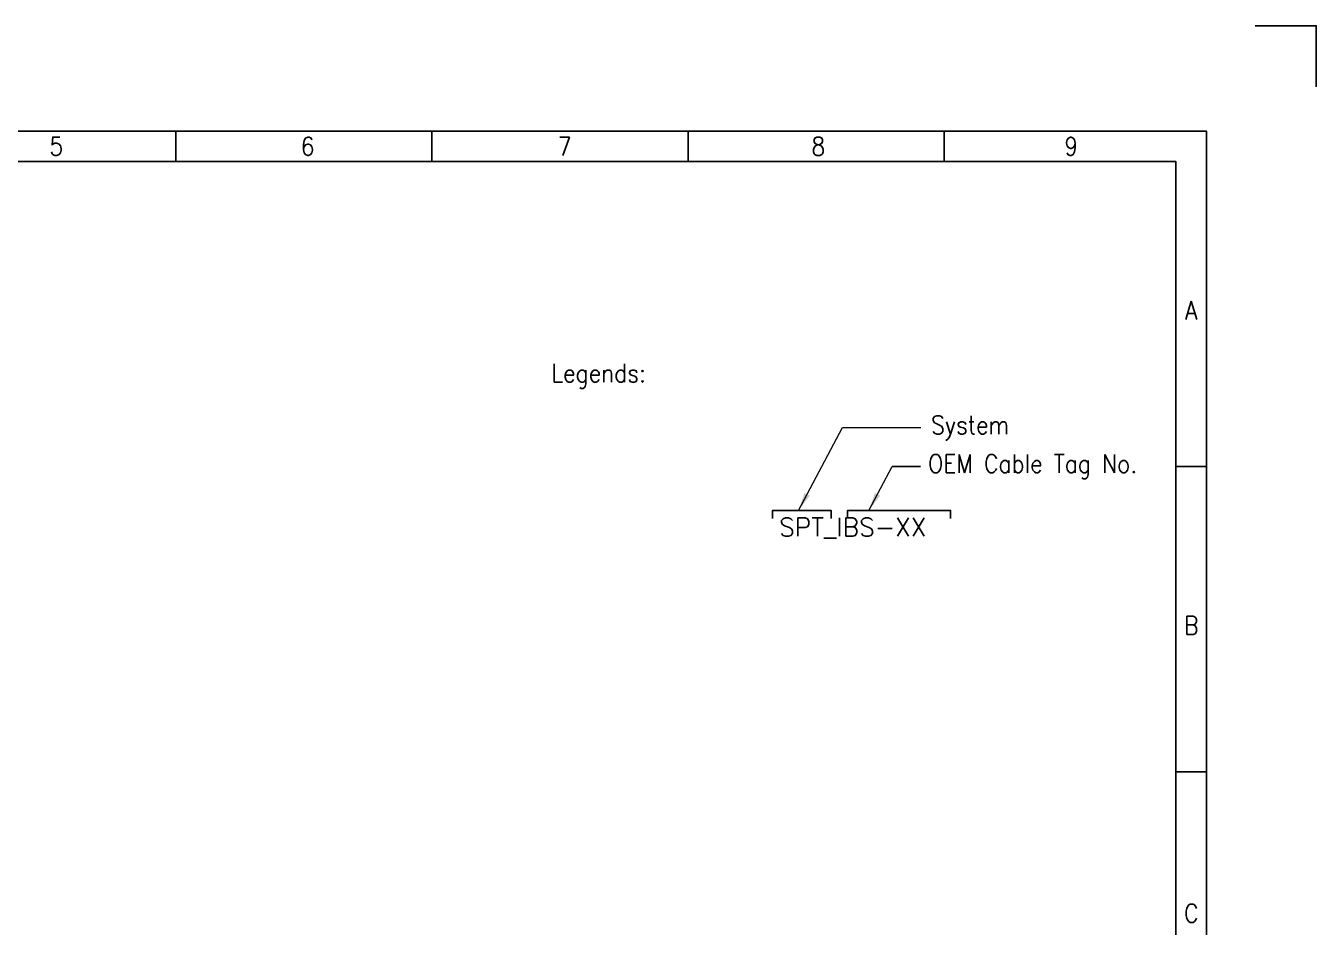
# Model space of a CAD drawing. Header units: inches. Extents: x 36 to 5114, y 9 to 306.
# Drawn here: x 244.7 to 456.3, y 158.4 to 306.1 of the extents above; entities that cross this region are included whole.
import ezdxf
from ezdxf.enums import TextEntityAlignment as Align

# ---------------------------------------------------------------- set-up
doc = ezdxf.new("R2010")
doc.units = ezdxf.units.IN
doc.header["$MEASUREMENT"] = 0
doc.layers.get('DEFPOINTS').update_dxf_attribs({"color": 251})
for name, color, linetype in [('00931.109.16.80.', 7, 'Continuous'), ('Border', 6, 'Continuous'), ('TITLE', 7, 'Continuous')]:
    doc.layers.add(name, color=color, linetype=linetype)
doc.layers.add('DIM', color=1, linetype='Continuous', lineweight=25)
doc.layers.add('TXT-018', color=5, linetype='Continuous', lineweight=18)
doc.styles.add('CaditS', font='ISOCP.shx')
doc.styles.add('ROMANS', font='simplex.shx', dxfattribs={"width": 0.88})

# ---------------------------------------------------------------- blocks, each defined once
blk = doc.blocks.new('A3_BORDER')
at = {"linetype": 'Continuous'}
for p, q in [((215, 264.65), (215, 259.65)), ((257, 264.65), (257, 259.65)), ((341, 264.65), (341, 259.65)), ((384, 209.65), (379, 209.65)), ((384, 159.65), (379, 159.65))]:
    blk.add_line(p, q, dxfattribs=at)
at = {"layer": 'Border', "color": 7}
blk.add_lwpolyline([(0, 2.15), (384, 2.15), (384, 264.65), (0, 264.65)], close=True, dxfattribs=at)
at = {"layer": 'Border', "color": 6}
blk.add_lwpolyline([(5, 7.15), (379, 7.15), (379, 259.65), (5, 259.65)], close=True, dxfattribs=at)
at = {"layer": 'DEFPOINTS', "color": 5}
blk.add_lwpolyline([(402, 271.9), (402, 281.9), (392, 281.9)], dxfattribs=at)
at = {"layer": 'TITLE', "color": 7}
blk.add_line((299, 264.65), (299, 259.75), dxfattribs=at)
at = {"layer": 'TITLE', "color": 7, "style": 'ROMANS', "width": 0.88}
for s, p in [('5', (194.28, 260.65)), ('6', (235.51, 260.65)), ('7', (277.66, 260.65)), ('8', (319.23, 260.65)), ('9', (360.69, 260.65))]:
    blk.add_text(s, height=3, dxfattribs=at).set_placement(p)
for s, p in [('A', (381.52, 235.26)), ('B', (381.52, 183.63)), ('C', (381.52, 136.45))]:
    blk.add_text(s, height=3, dxfattribs=at).set_placement(p, align=Align.MIDDLE_CENTER)

msp = doc.modelspace()

# ---------------------------------------------------------------- linework, layer by layer
at = {"color": 6}
msp.add_line((386.77, 233.87), (391.38, 233.87), dxfattribs=at)
at = {"layer": '00931.109.16.80.', "lineweight": -2}
for points in [[(367.16, 225.33), (367.16, 226.66), (376.74, 226.66), (376.74, 225.33)], [(379.45, 225.33), (379.45, 226.66), (396.35, 226.66), (396.35, 225.33)]]:
    msp.add_lwpolyline(points, dxfattribs=at)
at = {"layer": 'DIM', "color": 6, "lineweight": 20}
msp.add_line((378.61, 240.26), (391.48, 240.26), dxfattribs=at)
for points in [[(371.41, 226.66), (378.61, 240.26)], [(382.95, 226.66), (386.77, 233.87)]]:
    msp.add_lwpolyline(points, dxfattribs=at)
for points in [[(373.26, 229.08), (371.43, 226.66), (372.37, 229.55)], [(384.8, 229.08), (382.97, 226.66), (383.92, 229.55)]]:
    msp.add_solid(points, dxfattribs=at)

# ---------------------------------------------------------------- block references
at = {"linetype": 'Continuous'}
msp.add_blockref('A3_BORDER', (54.29, 24.19), dxfattribs=at)

# ---------------------------------------------------------------- texts
at = {"layer": 'DIM', "color": 5, "lineweight": 20, "char_height": 3, "attachment_point": 4, "style": 'ROMANS'}
for s, insert in [('{\\C6;Legends:}', (330.89, 248.67)), ('{\\C6;System}', (393.16, 240.18)), ('{\\C6;OEM Cable Tag No.}', (392.65, 233.84))]:
    msp.add_mtext(s, dxfattribs=dict(at, insert=insert))
at = {"layer": 'TXT-018', "color": 6, "insert": (368.23, 225.43), "char_height": 3, "attachment_point": 1, "style": 'CaditS'}
msp.add_mtext_dynamic_manual_height_columns('{\\Fromans|c0;SPT_IBS-XX}', width=27.6014, gutter_width=9, heights=[0], dxfattribs=at)

doc.saveas('drawing.dxf')
